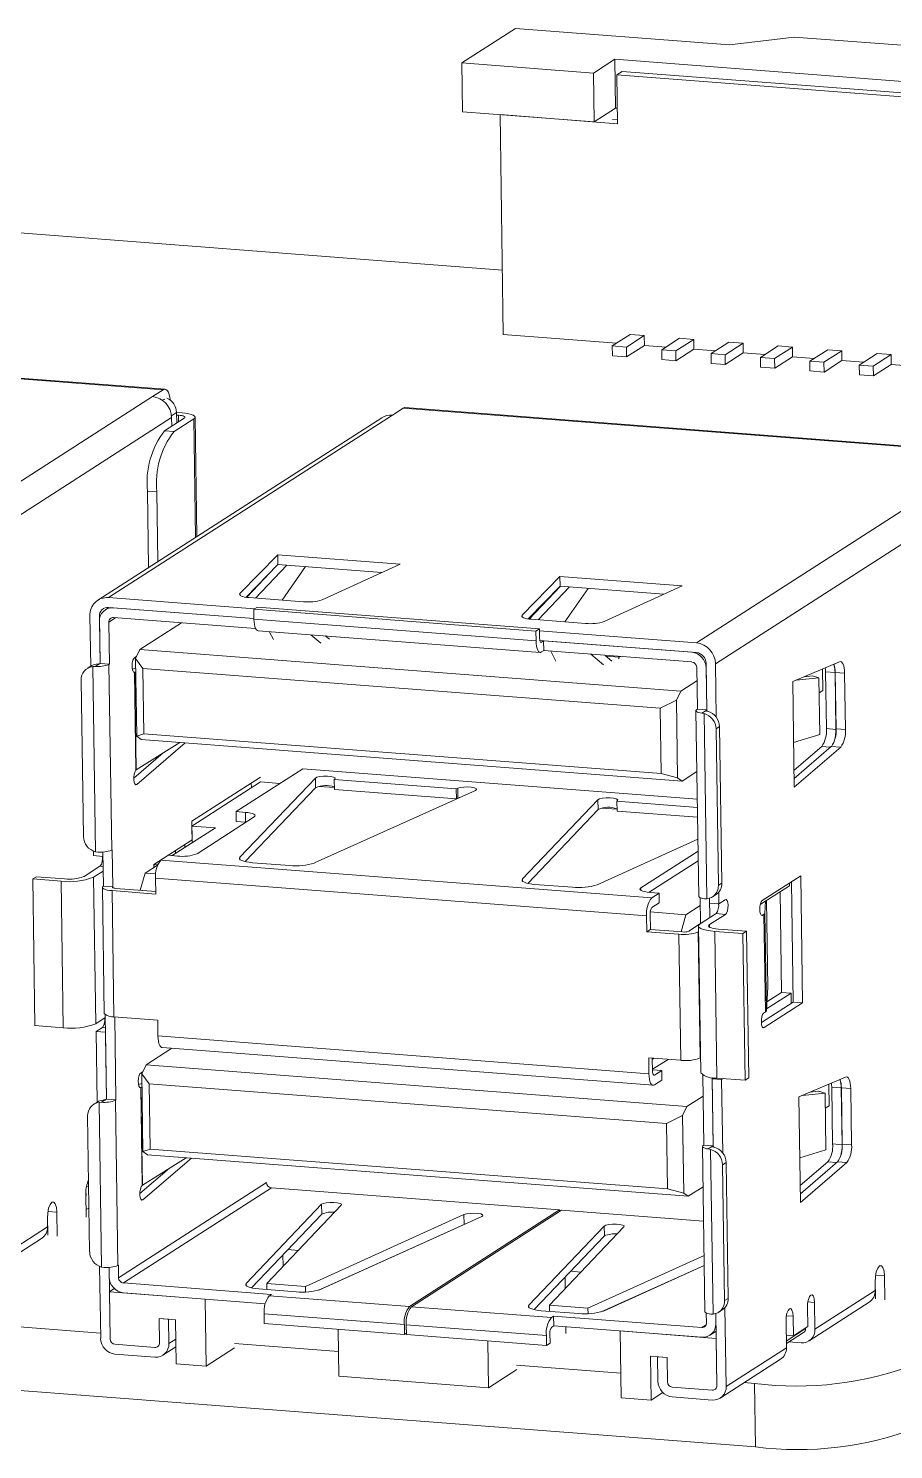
# Model space of a CAD drawing. Header units: millimetres. Extents: x -172 to 1209, y -709 to 1573.
# Drawn here: x 617.54 to 634.73, y 1176.95 to 1205.19 of the extents above; entities that cross this region are included whole.
import ezdxf

# ---------------------------------------------------------------- set-up
doc = ezdxf.new("R2010")
doc.units = ezdxf.units.MM

msp = doc.modelspace()

# ---------------------------------------------------------------- linework, layer by layer
at = {"color": 7, "linetype": 'Continuous', "lineweight": 15}
for p, q in [((626.152, 1204.5), (627.218, 1205.185)), ((627.218, 1205.185), (631.471, 1204.859)), ((631.471, 1204.859), (632.761, 1205.015)), ((632.761, 1205.015), (643.042, 1204.225)), ((628.769, 1204.299), (626.152, 1204.5)), ((626.167, 1203.529), (626.152, 1204.5)), ((628.769, 1204.299), (629.196, 1204.573)), ((629.196, 1204.573), (644.618, 1203.387)), ((629.196, 1204.573), (629.21, 1203.602)), ((628.784, 1203.328), (628.769, 1204.299)), ((629.237, 1204.263), (629.343, 1204.332)), ((629.237, 1204.263), (629.251, 1203.292)), ((643.724, 1203.149), (629.237, 1204.263)), ((643.831, 1203.218), (629.343, 1204.332)), ((629.21, 1203.602), (628.784, 1203.328)), ((629.247, 1203.599), (629.21, 1203.602)), ((628.784, 1203.328), (626.167, 1203.529)), ((629.251, 1203.292), (626.915, 1203.472)), ((626.915, 1203.472), (626.979, 1199.103)), ((629.25, 1203.369), (629.15, 1203.377)), ((614.502, 1201.341), (626.96, 1200.383)), ((626.979, 1199.103), (629.231, 1198.93)), ((629.5, 1199.103), (629.145, 1198.875)), ((629.78, 1199.081), (629.425, 1198.853)), ((629.5, 1199.103), (629.78, 1199.081)), ((629.78, 1199.081), (629.783, 1198.887)), ((620.219, 1198.006), (608.536, 1198.904)), ((620.256, 1198.016), (608.573, 1198.915)), ((629.145, 1198.875), (629.425, 1198.853)), ((629.148, 1198.68), (629.145, 1198.875)), ((629.425, 1198.853), (629.428, 1198.659)), ((629.428, 1198.659), (629.783, 1198.887)), ((629.783, 1198.887), (630.212, 1198.854)), ((630.481, 1199.028), (630.126, 1198.799)), ((630.126, 1198.799), (630.407, 1198.778)), ((630.129, 1198.605), (630.126, 1198.799)), ((630.762, 1199.006), (630.407, 1198.778)), ((630.409, 1198.583), (630.765, 1198.812)), ((630.481, 1199.028), (630.762, 1199.006)), ((630.762, 1199.006), (630.765, 1198.812)), ((630.765, 1198.812), (631.193, 1198.779)), ((631.463, 1198.952), (631.108, 1198.724)), ((631.743, 1198.931), (631.388, 1198.702)), ((631.463, 1198.952), (631.743, 1198.931)), ((631.743, 1198.931), (631.746, 1198.736)), ((632.444, 1198.877), (632.089, 1198.648)), ((632.725, 1198.855), (632.369, 1198.627)), ((632.444, 1198.877), (632.725, 1198.855)), ((632.725, 1198.855), (632.728, 1198.661)), ((633.426, 1198.801), (633.07, 1198.573)), ((633.426, 1198.801), (633.706, 1198.78)), ((629.148, 1198.68), (629.428, 1198.659)), ((630.129, 1198.605), (630.409, 1198.583)), ((630.407, 1198.778), (630.409, 1198.583)), ((631.108, 1198.724), (631.388, 1198.702)), ((631.11, 1198.529), (631.108, 1198.724)), ((631.11, 1198.529), (631.391, 1198.508)), ((631.388, 1198.702), (631.391, 1198.508)), ((631.391, 1198.508), (631.746, 1198.736)), ((631.746, 1198.736), (632.175, 1198.703)), ((632.092, 1198.454), (632.089, 1198.648)), ((632.089, 1198.648), (632.369, 1198.627)), ((632.369, 1198.627), (632.372, 1198.432)), ((632.372, 1198.432), (632.728, 1198.661)), ((632.728, 1198.661), (633.156, 1198.628)), ((633.07, 1198.573), (633.351, 1198.551)), ((633.073, 1198.379), (633.07, 1198.573)), ((633.706, 1198.78), (633.351, 1198.551)), ((633.351, 1198.551), (633.354, 1198.357)), ((633.354, 1198.357), (633.709, 1198.585)), ((633.706, 1198.78), (633.709, 1198.585)), ((633.709, 1198.585), (634.138, 1198.552)), ((634.407, 1198.726), (634.052, 1198.497)), ((634.687, 1198.704), (634.332, 1198.476)), ((634.335, 1198.282), (634.69, 1198.51)), ((634.407, 1198.726), (634.687, 1198.704)), ((634.687, 1198.704), (634.69, 1198.51)), ((634.69, 1198.51), (635.119, 1198.477)), ((632.092, 1198.454), (632.372, 1198.432)), ((633.073, 1198.379), (633.354, 1198.357)), ((634.055, 1198.303), (634.052, 1198.497)), ((634.052, 1198.497), (634.332, 1198.476)), ((634.055, 1198.303), (634.335, 1198.282)), ((634.332, 1198.476), (634.335, 1198.282)), ((620.006, 1197.869), (620.219, 1198.006)), ((620.006, 1197.869), (614.365, 1194.242)), ((620.201, 1197.798), (620.222, 1197.812)), ((620.386, 1197.452), (614.745, 1193.824)), ((624.563, 1197.45), (618.921, 1193.823)), ((624.773, 1197.502), (619.132, 1193.875)), ((620.639, 1197.44), (620.248, 1197.189)), ((620.389, 1197.279), (620.386, 1197.452)), ((620.826, 1197.426), (620.435, 1197.175)), ((620.594, 1197.546), (620.485, 1197.555)), ((620.485, 1197.552), (620.488, 1197.343)), ((620.485, 1197.503), (620.523, 1197.5)), ((620.887, 1195.087), (620.852, 1197.461)), ((624.986, 1197.639), (624.773, 1197.502)), ((636.67, 1196.741), (624.986, 1197.639)), ((636.706, 1196.752), (625.023, 1197.65)), ((620.435, 1197.175), (620.248, 1197.189)), ((636.456, 1196.604), (630.815, 1192.977)), ((620.094, 1195.975), (619.907, 1195.99)), ((619.907, 1195.99), (619.93, 1194.472)), ((620.094, 1195.975), (620.115, 1194.591)), ((636.836, 1196.187), (631.195, 1192.56)), ((621.745, 1193.956), (622.497, 1194.727)), ((622.497, 1194.727), (624.927, 1194.54)), ((622.5, 1194.533), (622.497, 1194.727)), ((621.866, 1193.883), (622.5, 1194.533)), ((622.452, 1194.484), (621.878, 1193.881)), ((622.674, 1194.519), (622.052, 1193.866)), ((622.5, 1194.533), (624.565, 1194.374)), ((622.582, 1193.825), (623.046, 1194.491)), ((624.927, 1194.54), (623.378, 1193.831)), ((627.353, 1193.525), (628.105, 1194.296)), ((628.105, 1194.296), (630.535, 1194.109)), ((628.105, 1194.296), (628.108, 1194.102)), ((627.473, 1193.452), (628.108, 1194.102)), ((628.116, 1194.101), (627.495, 1193.449)), ((628.291, 1194.088), (627.669, 1193.434)), ((628.108, 1194.102), (630.172, 1193.943)), ((628.199, 1193.394), (628.663, 1194.059)), ((630.535, 1194.109), (628.986, 1193.4)), ((622.033, 1193.652), (619.132, 1193.875)), ((623.007, 1193.793), (621.93, 1193.875)), ((618.764, 1193.515), (618.778, 1192.512)), ((618.964, 1192.569), (618.951, 1193.501)), ((619.141, 1193.68), (619.07, 1193.635)), ((619.135, 1193.681), (622.021, 1193.459)), ((622.021, 1193.459), (619.228, 1193.674)), ((619.231, 1193.48), (622.056, 1193.262)), ((622.09, 1193.688), (622.019, 1193.643)), ((622.019, 1193.643), (627.627, 1193.211)), ((622.019, 1193.643), (622.022, 1193.449)), ((627.63, 1193.017), (622.022, 1193.449)), ((627.698, 1193.257), (622.09, 1193.688)), ((628.615, 1193.361), (627.538, 1193.444)), ((618.952, 1193.404), (618.964, 1192.569)), ((619.139, 1193.39), (619.151, 1192.555)), ((620.585, 1193.375), (619.757, 1192.843)), ((622.105, 1193.218), (627.713, 1192.787)), ((622.327, 1193.201), (622.408, 1193.041)), ((623.355, 1192.969), (623.156, 1193.137)), ((627.627, 1193.211), (627.698, 1193.257)), ((627.63, 1193.017), (627.627, 1193.211)), ((627.701, 1193.063), (627.698, 1193.257)), ((630.815, 1192.977), (627.698, 1193.216)), ((623.521, 1193.047), (623.44, 1193.115)), ((627.705, 1193.022), (630.818, 1192.783)), ((627.78, 1193.016), (627.738, 1192.989)), ((630.724, 1192.79), (627.78, 1193.016)), ((627.783, 1192.822), (627.78, 1193.016)), ((619.656, 1192.687), (619.688, 1192.702)), ((619.757, 1192.843), (619.67, 1192.665)), ((619.817, 1192.468), (619.67, 1192.665)), ((619.67, 1192.665), (619.693, 1191.121)), ((630.506, 1192.017), (619.757, 1192.843)), ((627.74, 1192.795), (627.783, 1192.822)), ((627.783, 1192.822), (630.727, 1192.596)), ((627.923, 1192.811), (628.025, 1192.61)), ((628.973, 1192.537), (628.72, 1192.75)), ((629.138, 1192.615), (629.004, 1192.728)), ((629.283, 1192.707), (629.281, 1192.69)), ((629.315, 1192.704), (629.281, 1192.69)), ((631.008, 1192.574), (631.022, 1191.622)), ((632.731, 1192.205), (633.659, 1192.6)), ((618.778, 1192.512), (618.707, 1192.466)), ((618.818, 1192.505), (618.867, 1192.506)), ((618.818, 1192.505), (618.873, 1188.823)), ((618.954, 1192.562), (618.867, 1192.506)), ((618.964, 1192.569), (618.954, 1192.562)), ((618.964, 1192.569), (619.151, 1192.555)), ((619.141, 1192.548), (619.151, 1192.555)), ((619.141, 1192.548), (619.195, 1188.858)), ((619.673, 1192.471), (619.605, 1192.451)), ((619.655, 1192.392), (619.631, 1192.394)), ((619.635, 1192.392), (619.65, 1192.391)), ((619.678, 1190.446), (619.65, 1192.391)), ((619.651, 1192.391), (619.655, 1192.392)), ((619.674, 1192.398), (619.655, 1192.392)), ((619.655, 1192.392), (619.683, 1190.451)), ((619.817, 1192.468), (630.098, 1191.678)), ((619.817, 1192.468), (619.836, 1191.167)), ((630.835, 1191.656), (630.822, 1192.491)), ((631.021, 1191.642), (631.009, 1192.477)), ((631.195, 1192.56), (631.21, 1191.502)), ((632.955, 1192.3), (633.124, 1192.319)), ((633.124, 1192.319), (633.25, 1192.284)), ((633.332, 1192.03), (633.325, 1192.458)), ((633.571, 1192.385), (633.384, 1192.4)), ((633.401, 1191.272), (633.384, 1192.4)), ((633.588, 1191.257), (633.571, 1192.385)), ((633.762, 1192.373), (633.575, 1192.387)), ((633.591, 1191.269), (633.575, 1192.387)), ((633.762, 1192.373), (633.778, 1191.255)), ((618.589, 1192.235), (618.635, 1189.128)), ((630.419, 1191.838), (630.506, 1192.017)), ((630.826, 1192.223), (630.506, 1192.017)), ((632.762, 1190.107), (632.731, 1192.205)), ((632.797, 1192.233), (633.25, 1192.284)), ((633.25, 1192.284), (633.267, 1191.155)), ((633.332, 1192.03), (633.255, 1191.981)), ((630.098, 1191.678), (630.419, 1191.838)), ((630.442, 1190.295), (630.419, 1191.838)), ((630.098, 1191.678), (630.117, 1190.377)), ((630.808, 1191.628), (630.862, 1187.938)), ((630.835, 1191.656), (630.824, 1191.65)), ((630.835, 1191.656), (631.021, 1191.642)), ((630.924, 1191.579), (631.011, 1191.635)), ((630.924, 1191.579), (630.969, 1191.57)), ((631.023, 1187.889), (630.969, 1191.57)), ((631.011, 1191.635), (631.021, 1191.642)), ((619.836, 1191.167), (619.693, 1191.121)), ((630.117, 1190.377), (619.836, 1191.167)), ((631.278, 1191.311), (631.207, 1191.265)), ((631.253, 1188.158), (631.207, 1191.265)), ((631.324, 1188.204), (631.278, 1191.311)), ((633.588, 1191.257), (633.401, 1191.272)), ((633.591, 1191.269), (633.778, 1191.255)), ((619.683, 1190.451), (620.552, 1190.998)), ((619.693, 1191.121), (619.784, 1191.057)), ((620.658, 1190.989), (619.693, 1190.163)), ((619.784, 1191.057), (630.532, 1190.23)), ((633.267, 1191.155), (632.749, 1190.997)), ((632.757, 1190.447), (633.307, 1190.918)), ((632.76, 1190.28), (633.497, 1190.915)), ((633.684, 1190.901), (632.762, 1190.107)), ((633.497, 1190.915), (633.684, 1190.901)), ((620.219, 1190.788), (619.634, 1190.287)), ((619.683, 1190.451), (619.679, 1190.447)), ((621.667, 1189.622), (622.992, 1190.474)), ((622.992, 1190.474), (630.834, 1189.871)), ((630.117, 1190.377), (630.442, 1190.295)), ((630.826, 1190.419), (630.532, 1190.23)), ((620.79, 1189.432), (622.154, 1190.31)), ((622.156, 1190.213), (620.791, 1189.336)), ((623.243, 1190.29), (621.743, 1188.716)), ((623.245, 1190.095), (621.848, 1188.629)), ((621.971, 1190.094), (621.969, 1190.191)), ((622.54, 1190.183), (622.156, 1190.213)), ((623.229, 1188.602), (626.423, 1190.045)), ((623.243, 1190.29), (623.245, 1190.095)), ((623.621, 1190.1), (623.318, 1190.124)), ((623.619, 1190.259), (623.632, 1190.274)), ((626.043, 1190.073), (623.619, 1190.259)), ((623.619, 1190.259), (623.622, 1190.065)), ((626.046, 1189.879), (623.622, 1190.065)), ((626.072, 1190.086), (626.043, 1190.073)), ((626.043, 1190.073), (626.046, 1189.879)), ((626.075, 1189.892), (626.072, 1190.086)), ((630.532, 1190.23), (630.442, 1190.295)), ((626.075, 1189.892), (626.046, 1189.879)), ((626.109, 1189.903), (626.075, 1189.892)), ((628.86, 1189.858), (627.361, 1188.284)), ((628.86, 1189.858), (628.863, 1189.664)), ((629.236, 1189.827), (629.25, 1189.842)), ((630.836, 1189.704), (629.236, 1189.827)), ((629.236, 1189.827), (629.239, 1189.633)), ((620.891, 1188.787), (622.027, 1189.518)), ((621.854, 1189.608), (621.667, 1189.622)), ((621.669, 1189.428), (621.667, 1189.622)), ((621.856, 1189.413), (621.854, 1189.608)), ((628.863, 1189.664), (627.465, 1188.197)), ((629.238, 1189.668), (628.935, 1189.692)), ((630.839, 1189.51), (629.239, 1189.633)), ((620.4, 1188.748), (621.259, 1189.3)), ((620.795, 1189.063), (620.79, 1189.432)), ((621.259, 1189.3), (620.791, 1189.336)), ((620.791, 1189.336), (620.796, 1189.002)), ((621.856, 1189.413), (621.669, 1189.428)), ((621.864, 1189.413), (621.856, 1189.413)), ((620.035, 1188.575), (620.795, 1189.063)), ((620.65, 1188.909), (620.65, 1188.97)), ((628.847, 1188.17), (630.845, 1189.073)), ((618.833, 1188.836), (618.834, 1188.748)), ((618.834, 1188.748), (619.021, 1188.733)), ((618.873, 1188.823), (618.921, 1188.817)), ((619.021, 1188.733), (619.02, 1188.819)), ((619.02, 1188.819), (619.03, 1188.142)), ((619.195, 1188.858), (619.206, 1188.865)), ((619.206, 1188.865), (619.217, 1188.127)), ((620.171, 1188.66), (620.317, 1188.754)), ((629.929, 1187.91), (620.171, 1188.66)), ((620.205, 1188.683), (620.209, 1188.685)), ((620.317, 1188.754), (620.504, 1188.74)), ((620.466, 1188.79), (620.465, 1188.851)), ((630.849, 1188.838), (629.714, 1188.108)), ((630.852, 1188.644), (629.88, 1188.019)), ((618.647, 1188.333), (618.963, 1188.537)), ((618.834, 1188.319), (619.026, 1188.442)), ((619.859, 1188.4), (619.762, 1188.06)), ((619.859, 1188.4), (620.107, 1188.559)), ((620.071, 1188.383), (619.859, 1188.4)), ((620.035, 1188.561), (620.117, 1188.585)), ((620.036, 1188.514), (620.035, 1188.575)), ((621.991, 1188.608), (622.736, 1188.551)), ((632.125, 1187.855), (632.889, 1188.346)), ((632.889, 1188.346), (632.926, 1185.822)), ((617.628, 1188.284), (617.699, 1188.329)), ((618.189, 1188.241), (617.628, 1188.284)), ((617.628, 1188.284), (617.671, 1185.371)), ((618.26, 1188.286), (617.699, 1188.329)), ((618.189, 1188.241), (618.232, 1185.328)), ((618.877, 1185.406), (618.834, 1188.319)), ((619.01, 1188.116), (619.048, 1185.611)), ((619.03, 1188.142), (619.217, 1188.127)), ((619.241, 1185.547), (619.204, 1188.052)), ((620.073, 1187.985), (619.204, 1188.052)), ((619.275, 1188.097), (620.072, 1188.036)), ((620.073, 1187.985), (620.068, 1188.3)), ((620.068, 1188.3), (629.826, 1187.55)), ((627.608, 1188.177), (628.353, 1188.119)), ((631.253, 1188.158), (631.324, 1188.204)), ((632.666, 1188.151), (632.085, 1187.778)), ((632.665, 1188.202), (632.666, 1188.151)), ((632.739, 1185.836), (632.704, 1188.227)), ((629.888, 1188.018), (630.074, 1188.004)), ((630.074, 1188.004), (629.929, 1187.91)), ((630.077, 1187.81), (629.931, 1187.716)), ((630.077, 1187.81), (630.074, 1188.004)), ((630.898, 1187.396), (630.89, 1187.912)), ((630.979, 1187.89), (631.023, 1187.889)), ((631.077, 1187.9), (631.078, 1187.806)), ((631.083, 1187.515), (631.077, 1187.9)), ((631.265, 1187.792), (631.078, 1187.806)), ((631.135, 1187.928), (631.206, 1187.973)), ((631.262, 1188.023), (631.265, 1187.792)), ((631.265, 1187.792), (631.39, 1187.872)), ((632.192, 1187.846), (632.178, 1187.607)), ((632.235, 1186.131), (632.209, 1187.857)), ((632.51, 1186.029), (632.481, 1188.032)), ((629.826, 1187.55), (629.831, 1187.235)), ((629.897, 1187.596), (629.902, 1187.28)), ((630.608, 1187.573), (629.899, 1187.628)), ((630.511, 1187.233), (630.608, 1187.573)), ((630.892, 1187.757), (630.608, 1187.573)), ((631.207, 1187.595), (630.891, 1187.392)), ((631.394, 1187.581), (631.078, 1187.378)), ((631.394, 1187.581), (631.207, 1187.595)), ((632.109, 1187.562), (632.123, 1187.561)), ((632.159, 1187.582), (632.123, 1187.56)), ((632.123, 1187.56), (632.123, 1187.561)), ((632.188, 1185.641), (632.159, 1187.582)), ((632.207, 1185.665), (632.178, 1187.607)), ((629.902, 1187.28), (629.831, 1187.235)), ((629.831, 1187.235), (630.467, 1187.186)), ((630.538, 1187.231), (629.902, 1187.28)), ((630.881, 1187.385), (630.667, 1187.247)), ((630.86, 1187.237), (630.854, 1187.233)), ((630.891, 1184.728), (630.854, 1187.233)), ((630.858, 1187.349), (630.901, 1184.436)), ((631.741, 1187.199), (631.181, 1187.242)), ((631.224, 1184.329), (631.181, 1187.242)), ((631.812, 1187.244), (631.252, 1187.287)), ((631.812, 1187.244), (631.741, 1187.199)), ((631.856, 1184.332), (631.812, 1187.244)), ((630.467, 1187.186), (630.504, 1184.681)), ((631.741, 1187.199), (631.785, 1184.286)), ((632.207, 1185.665), (632.235, 1186.131)), ((632.107, 1185.43), (632.739, 1185.836)), ((632.926, 1185.822), (632.163, 1185.331)), ((632.209, 1185.701), (632.697, 1186.015)), ((632.217, 1185.841), (632.51, 1186.029)), ((632.697, 1186.015), (632.51, 1186.029)), ((632.697, 1186.015), (632.7, 1185.811)), ((632.926, 1185.822), (632.739, 1185.836)), ((619.069, 1185.53), (618.877, 1185.406)), ((619.068, 1185.585), (619.093, 1183.909)), ((619.241, 1185.547), (620.11, 1185.48)), ((619.255, 1185.546), (619.28, 1183.894)), ((632.152, 1185.618), (632.188, 1185.641)), ((632.152, 1185.617), (632.152, 1185.618)), ((618.232, 1185.328), (617.671, 1185.371)), ((618.886, 1185.253), (619.011, 1185.333)), ((618.886, 1185.253), (619.073, 1185.238)), ((618.907, 1183.852), (618.886, 1185.253)), ((619.093, 1183.909), (619.073, 1185.238)), ((620.115, 1185.164), (620.11, 1185.48)), ((629.873, 1184.414), (620.115, 1185.164)), ((620.391, 1184.919), (619.88, 1184.59)), ((620.199, 1184.934), (629.956, 1184.184)), ((630.504, 1184.681), (629.868, 1184.73)), ((629.868, 1184.73), (629.873, 1184.414)), ((629.94, 1184.724), (629.944, 1184.46)), ((629.94, 1184.696), (629.979, 1184.721)), ((629.943, 1184.502), (630.252, 1184.7)), ((630.891, 1184.728), (630.897, 1184.732)), ((619.778, 1184.435), (619.811, 1184.449)), ((619.88, 1184.59), (619.793, 1184.412)), ((619.939, 1184.216), (619.793, 1184.412)), ((619.793, 1184.412), (619.816, 1182.868)), ((630.628, 1183.764), (619.88, 1184.59)), ((629.943, 1184.493), (630.127, 1184.479)), ((629.981, 1184.385), (630.127, 1184.479)), ((630.13, 1184.285), (630.127, 1184.479)), ((630.963, 1182.996), (630.942, 1184.389)), ((619.796, 1184.219), (619.728, 1184.198)), ((619.777, 1184.139), (619.754, 1184.142)), ((619.757, 1184.139), (619.772, 1184.138)), ((619.801, 1182.194), (619.772, 1184.138)), ((619.773, 1184.138), (619.777, 1184.139)), ((619.797, 1184.145), (619.777, 1184.139)), ((619.777, 1184.139), (619.806, 1182.198)), ((619.939, 1184.216), (630.221, 1183.425)), ((619.939, 1184.216), (619.959, 1182.914)), ((629.984, 1184.191), (630.13, 1184.285)), ((631.15, 1182.982), (631.13, 1184.339)), ((631.166, 1184.334), (631.13, 1184.311)), ((631.317, 1184.297), (631.13, 1184.311)), ((631.13, 1184.311), (631.15, 1182.961)), ((631.224, 1184.329), (631.785, 1184.286)), ((631.352, 1184.319), (631.317, 1184.297)), ((631.317, 1184.297), (631.339, 1182.842)), ((631.785, 1184.286), (631.856, 1184.332)), ((632.854, 1183.952), (633.782, 1184.348)), ((633.454, 1183.778), (633.448, 1184.205)), ((633.694, 1184.132), (633.507, 1184.147)), ((633.523, 1183.019), (633.507, 1184.147)), ((633.71, 1183.004), (633.694, 1184.132)), ((633.884, 1184.12), (633.697, 1184.135)), ((633.714, 1183.016), (633.697, 1184.135)), ((633.884, 1184.12), (633.901, 1183.002)), ((618.906, 1183.851), (618.835, 1183.806)), ((618.995, 1183.846), (618.947, 1183.844)), ((618.947, 1183.844), (618.995, 1180.571)), ((619.082, 1183.902), (618.995, 1183.846)), ((619.093, 1183.909), (619.082, 1183.902)), ((619.28, 1183.894), (619.093, 1183.909)), ((619.28, 1183.894), (619.269, 1183.887)), ((619.269, 1183.887), (619.318, 1180.606)), ((630.949, 1183.97), (630.628, 1183.764)), ((632.885, 1181.855), (632.854, 1183.952)), ((632.92, 1183.98), (633.373, 1184.031)), ((633.077, 1184.047), (633.246, 1184.066)), ((633.246, 1184.066), (633.373, 1184.031)), ((633.373, 1184.031), (633.389, 1182.903)), ((618.717, 1183.575), (618.757, 1180.876)), ((630.221, 1183.425), (630.541, 1183.585)), ((630.541, 1183.585), (630.628, 1183.764)), ((630.564, 1182.042), (630.541, 1183.585)), ((633.454, 1183.778), (633.377, 1183.728)), ((630.221, 1183.425), (630.24, 1182.124)), ((630.952, 1182.989), (630.963, 1182.996)), ((630.963, 1182.996), (631.15, 1182.982)), ((631.052, 1182.919), (631.139, 1182.975)), ((631.139, 1182.975), (631.15, 1182.982)), ((633.71, 1183.004), (633.523, 1183.019)), ((633.714, 1183.016), (633.901, 1183.002)), ((619.806, 1182.198), (620.675, 1182.745)), ((620.781, 1182.737), (619.815, 1181.91)), ((619.959, 1182.914), (619.816, 1182.868)), ((619.816, 1182.868), (619.906, 1182.804)), ((619.906, 1182.804), (630.655, 1181.978)), ((630.24, 1182.124), (619.959, 1182.914)), ((630.936, 1182.967), (630.985, 1179.686)), ((631.097, 1182.91), (631.052, 1182.919)), ((631.146, 1179.636), (631.097, 1182.91)), ((633.389, 1182.903), (632.872, 1182.744)), ((620.341, 1182.535), (619.756, 1182.034)), ((631.406, 1182.65), (631.335, 1182.605)), ((631.375, 1179.906), (631.335, 1182.605)), ((631.446, 1179.951), (631.406, 1182.65)), ((632.88, 1182.195), (633.429, 1182.665)), ((632.882, 1182.028), (633.62, 1182.663)), ((633.807, 1182.648), (632.885, 1181.855)), ((633.62, 1182.663), (633.807, 1182.648)), ((619.332, 1180.36), (622.274, 1182.251)), ((622.369, 1182.147), (619.427, 1180.256)), ((619.806, 1182.198), (619.802, 1182.195)), ((628.098, 1181.707), (622.369, 1182.147)), ((630.24, 1182.124), (630.564, 1182.042)), ((630.948, 1182.166), (630.655, 1181.978)), ((618.69, 1181.561), (618.683, 1182.036)), ((618.684, 1182.084), (618.686, 1181.996)), ((618.686, 1181.996), (618.684, 1181.979)), ((630.655, 1181.978), (630.564, 1182.042)), ((617.919, 1181.591), (617.924, 1181.203)), ((618.104, 1181.664), (618.111, 1181.189)), ((621.869, 1180.245), (623.368, 1181.819)), ((621.974, 1180.157), (623.371, 1181.624)), ((623.758, 1181.802), (622.277, 1180.248)), ((623.044, 1180.189), (626.197, 1181.615)), ((626.549, 1181.574), (623.355, 1180.13)), ((623.371, 1181.624), (623.368, 1181.819)), ((625.114, 1179.788), (628.098, 1181.707)), ((628.135, 1181.704), (625.151, 1179.785)), ((626.2, 1181.421), (626.197, 1181.615)), ((628.098, 1181.68), (628.098, 1181.707)), ((630.958, 1181.487), (628.135, 1181.704)), ((616.723, 1180.6), (617.92, 1181.37)), ((617.92, 1181.37), (617.918, 1181.544)), ((617.919, 1181.452), (617.921, 1181.453)), ((623.309, 1180.114), (626.2, 1181.421)), ((626.2, 1181.421), (626.235, 1181.432)), ((627.486, 1179.813), (628.986, 1181.387)), ((629.375, 1181.371), (627.895, 1179.816)), ((628.988, 1181.192), (628.986, 1181.387)), ((616.605, 1180.369), (617.802, 1181.139)), ((627.591, 1179.726), (628.988, 1181.192)), ((622.6, 1180.815), (622.603, 1180.59)), ((622.7, 1180.92), (622.903, 1180.904)), ((624.745, 1180.763), (624.753, 1180.762)), ((628.661, 1179.757), (630.968, 1180.8)), ((584.324, 1180.663), (631.992, 1176.998)), ((618.977, 1179.156), (618.955, 1180.584)), ((618.995, 1180.571), (619.044, 1180.564)), ((619.164, 1179.141), (619.142, 1180.566)), ((619.142, 1180.566), (619.145, 1180.374)), ((619.318, 1180.606), (619.328, 1180.612)), ((619.332, 1180.36), (619.328, 1180.612)), ((628.318, 1180.488), (628.52, 1180.473)), ((628.926, 1179.682), (630.971, 1180.606)), ((630.971, 1180.602), (628.972, 1179.699)), ((619.15, 1180.083), (619.247, 1180.146)), ((619.427, 1180.256), (622.371, 1180.029)), ((622.277, 1180.248), (623.044, 1180.189)), ((622.279, 1180.125), (622.277, 1180.248)), ((623.045, 1180.077), (623.044, 1180.189)), ((628.211, 1180.149), (628.208, 1180.373)), ((630.362, 1180.331), (630.37, 1180.33)), ((634.37, 1180.105), (634.368, 1180.279)), ((634.369, 1180.327), (634.374, 1179.938)), ((634.369, 1180.187), (634.371, 1180.188)), ((634.554, 1180.399), (634.561, 1179.924)), ((619.15, 1180.083), (621.056, 1179.937)), ((619.15, 1180.083), (619.164, 1179.141)), ((619.43, 1180.062), (622.248, 1179.845)), ((621.076, 1178.606), (621.056, 1179.937)), ((622.862, 1180.08), (622.117, 1180.137)), ((622.371, 1180.029), (622.329, 1180.002)), ((622.329, 1180.002), (625.114, 1179.788)), ((631.375, 1179.906), (631.446, 1179.951)), ((633.055, 1179.105), (634.252, 1179.874)), ((633.165, 1179.869), (633.173, 1179.335)), ((633.173, 1179.335), (634.37, 1180.105)), ((622.226, 1179.642), (625.012, 1179.428)), ((622.226, 1179.642), (622.229, 1179.448)), ((625.151, 1179.785), (627.937, 1179.571)), ((628.479, 1179.648), (627.734, 1179.705)), ((627.895, 1179.816), (628.661, 1179.757)), ((627.896, 1179.693), (627.895, 1179.816)), ((627.937, 1179.571), (627.979, 1179.598)), ((627.979, 1179.598), (627.982, 1179.404)), ((627.979, 1179.598), (630.923, 1179.372)), ((628.663, 1179.645), (628.661, 1179.757)), ((631.013, 1179.659), (631.015, 1179.462)), ((631.101, 1179.637), (631.146, 1179.636)), ((631.199, 1179.648), (631.221, 1178.214)), ((631.202, 1179.447), (631.199, 1179.648)), ((631.257, 1179.675), (631.328, 1179.721)), ((631.384, 1179.77), (631.408, 1178.2)), ((632.739, 1179.595), (632.745, 1179.206)), ((633.029, 1179.389), (633.023, 1179.778)), ((618.975, 1179.259), (615.316, 1179.541)), ((620.138, 1179.551), (620.465, 1179.526)), ((620.138, 1179.551), (620.145, 1179.066)), ((620.138, 1179.551), (620.325, 1179.537)), ((620.325, 1179.537), (620.332, 1179.051)), ((620.478, 1178.652), (620.465, 1179.526)), ((622.229, 1179.448), (625.015, 1179.234)), ((623.698, 1179.335), (623.712, 1178.404)), ((625.015, 1179.234), (625.012, 1179.428)), ((625.049, 1179.425), (627.834, 1179.211)), ((625.049, 1179.425), (625.052, 1179.231)), ((627.94, 1179.377), (627.982, 1179.404)), ((627.982, 1179.404), (630.926, 1179.178)), ((628.224, 1179.254), (628.223, 1179.386)), ((629.3, 1179.303), (631.207, 1179.156)), ((629.3, 1179.303), (629.32, 1177.973)), ((632.605, 1178.97), (632.597, 1179.503)), ((632.745, 1179.206), (633.029, 1179.389)), ((632.986, 1179.362), (632.986, 1179.35)), ((619.258, 1179.037), (620.053, 1178.976)), ((623.704, 1178.896), (621.636, 1179.055)), ((625.052, 1179.258), (625.015, 1179.234)), ((625.052, 1179.231), (627.837, 1179.017)), ((626.684, 1178.175), (626.67, 1179.107)), ((627.837, 1179.017), (627.834, 1179.211)), ((627.908, 1179.063), (627.837, 1179.017)), ((627.908, 1179.063), (627.905, 1179.257)), ((631.084, 1179.217), (631.205, 1179.294)), ((631.221, 1178.214), (631.207, 1179.156)), ((632.745, 1179.206), (632.601, 1179.217)), ((632.604, 1179.052), (632.947, 1179.273)), ((632.654, 1179.084), (632.897, 1179.066)), ((620.056, 1178.782), (619.261, 1178.843)), ((620.214, 1178.821), (620.473, 1178.987)), ((621.637, 1178.967), (621.076, 1178.606)), ((629.905, 1178.8), (630.232, 1178.775)), ((629.905, 1178.8), (629.918, 1177.927)), ((630.052, 1178.304), (630.045, 1178.79)), ((630.045, 1178.79), (630.232, 1178.775)), ((630.239, 1178.29), (630.232, 1178.775)), ((631.289, 1177.969), (632.487, 1178.739)), ((631.408, 1178.2), (632.605, 1178.97)), ((620.478, 1178.652), (621.076, 1178.606)), ((627.245, 1178.536), (626.684, 1178.175)), ((629.312, 1178.465), (627.244, 1178.624)), ((626.684, 1178.175), (623.712, 1178.404)), ((630.334, 1178.186), (631.129, 1178.125)), ((631.973, 1178.26), (631.766, 1178.276)), ((631.973, 1178.26), (631.992, 1176.998)), ((629.32, 1177.973), (629.918, 1177.927)), ((630.152, 1178.077), (629.918, 1177.927)), ((630.337, 1177.991), (631.132, 1177.93))]:
    msp.add_line(p, q, dxfattribs=at)
at = {"color": 8, "linetype": 'Continuous', "lineweight": 15}
for p, q in [((620.384, 1197.487), (620.485, 1197.552)), ((620.523, 1197.5), (620.525, 1197.367)), ((620.826, 1197.426), (620.861, 1195.07)), ((621.746, 1193.923), (621.745, 1193.956)), ((618.951, 1193.501), (618.972, 1193.515)), ((619.274, 1193.476), (619.139, 1193.39)), ((627.353, 1193.492), (627.353, 1193.525)), ((627.738, 1192.989), (627.72, 1192.99)), ((629.281, 1192.69), (629.026, 1192.71)), ((619.651, 1192.391), (619.634, 1192.392)), ((631.011, 1191.627), (631.011, 1191.635)), ((633.484, 1190.904), (633.307, 1190.918)), ((619.659, 1190.166), (619.693, 1190.163)), ((621.743, 1188.716), (621.744, 1188.672)), ((619.024, 1188.532), (618.963, 1188.537)), ((619.217, 1188.127), (619.217, 1188.11)), ((627.361, 1188.284), (627.361, 1188.24)), ((629.714, 1188.108), (629.714, 1188.057)), ((631.078, 1187.378), (631.079, 1187.326)), ((619.072, 1185.328), (619.011, 1185.333)), ((632.136, 1185.333), (632.163, 1185.331)), ((629.963, 1184.387), (629.981, 1184.385)), ((619.773, 1184.138), (619.757, 1184.14)), ((631.139, 1182.966), (631.139, 1182.975)), ((633.607, 1182.652), (633.429, 1182.665)), ((618.738, 1182.166), (618.694, 1182.17)), ((618.684, 1181.995), (618.686, 1181.996)), ((619.781, 1181.913), (619.815, 1181.91)), ((618.104, 1181.664), (617.928, 1181.678)), ((617.918, 1181.503), (617.92, 1181.504)), ((621.869, 1180.245), (621.87, 1180.201)), ((634.368, 1180.238), (634.37, 1180.239)), ((634.554, 1180.399), (634.378, 1180.413)), ((633.165, 1179.869), (633.031, 1179.879)), ((627.486, 1179.813), (627.487, 1179.769)), ((632.739, 1179.595), (632.605, 1179.605)), ((630.923, 1179.372), (631.01, 1179.427)), ((632.603, 1179.103), (632.986, 1179.35)), ((620.471, 1179.141), (620.332, 1179.051))]:
    msp.add_line(p, q, dxfattribs=at)
at = {"color": 7, "linetype": 'Continuous', "lineweight": 15, "flags": 128}
for points in [[(620.362, 1197.799), (620.354, 1197.851), (620.34, 1197.909), (620.322, 1197.957), (620.299, 1197.991), (620.274, 1198.011), (620.247, 1198.016), (620.219, 1198.006)], [(620.523, 1197.5), (620.558, 1197.497), (620.589, 1197.491), (620.615, 1197.485), (620.634, 1197.477), (620.647, 1197.468), (620.652, 1197.459), (620.649, 1197.45), (620.639, 1197.44)], [(620.594, 1197.546), (620.664, 1197.539), (620.726, 1197.528), (620.778, 1197.515), (620.817, 1197.499), (620.842, 1197.482), (620.852, 1197.463), (620.846, 1197.444), (620.826, 1197.426)], [(624.986, 1197.639), (625.014, 1197.65), (625.023, 1197.65)], [(621.93, 1193.875), (621.882, 1193.88), (621.838, 1193.887), (621.801, 1193.896), (621.772, 1193.907), (621.751, 1193.918), (621.739, 1193.931), (621.737, 1193.944), (621.745, 1193.956)], [(622.022, 1193.449), (622.024, 1193.393), (622.031, 1193.342), (622.042, 1193.298), (622.056, 1193.263), (622.073, 1193.237), (622.091, 1193.222), (622.105, 1193.218)], [(627.538, 1193.444), (627.49, 1193.449), (627.446, 1193.456), (627.409, 1193.465), (627.38, 1193.476), (627.359, 1193.487), (627.347, 1193.5), (627.345, 1193.512), (627.353, 1193.525)], [(627.74, 1192.795), (627.72, 1192.787), (627.699, 1192.791), (627.681, 1192.806), (627.664, 1192.831), (627.65, 1192.867), (627.639, 1192.911), (627.632, 1192.962), (627.63, 1193.017)], [(627.738, 1192.989), (627.731, 1192.986), (627.724, 1192.987), (627.718, 1192.992), (627.712, 1193.001), (627.707, 1193.013), (627.704, 1193.028), (627.702, 1193.045), (627.701, 1193.063)], [(619.65, 1192.391), (619.63, 1192.396), (619.613, 1192.422), (619.603, 1192.465), (619.6, 1192.52), (619.605, 1192.577), (619.618, 1192.629), (619.635, 1192.668), (619.656, 1192.687)], [(633.659, 1192.6), (633.679, 1192.604), (633.698, 1192.597), (633.715, 1192.579), (633.73, 1192.553), (633.743, 1192.517), (633.753, 1192.474), (633.759, 1192.426), (633.762, 1192.373)], [(633.384, 1192.4), (633.382, 1192.452), (633.378, 1192.481)], [(630.924, 1191.579), (630.89, 1191.585), (630.861, 1191.592), (630.837, 1191.6), (630.82, 1191.609), (630.81, 1191.619), (630.808, 1191.629), (630.812, 1191.64), (630.824, 1191.65)], [(619.693, 1190.163), (619.673, 1190.157), (619.654, 1190.172), (619.641, 1190.207), (619.634, 1190.257), (619.635, 1190.315), (619.644, 1190.37), (619.659, 1190.417), (619.678, 1190.446)], [(623.632, 1190.274), (623.635, 1190.292), (623.607, 1190.309), (623.554, 1190.322), (623.482, 1190.329), (623.404, 1190.328), (623.331, 1190.321), (623.275, 1190.307), (623.243, 1190.29)], [(626.423, 1190.045), (626.446, 1190.063), (626.439, 1190.082), (626.403, 1190.098), (626.343, 1190.109), (626.269, 1190.113), (626.191, 1190.111), (626.122, 1190.101), (626.072, 1190.086)], [(629.25, 1189.842), (629.252, 1189.86), (629.224, 1189.878), (629.171, 1189.89), (629.1, 1189.897), (629.022, 1189.897), (628.949, 1189.889), (628.892, 1189.875), (628.86, 1189.858)], [(622.027, 1189.518), (622.043, 1189.531), (622.047, 1189.545), (622.039, 1189.559), (622.021, 1189.572), (621.991, 1189.584), (621.953, 1189.594), (621.906, 1189.602), (621.854, 1189.608)], [(621.743, 1188.716), (621.733, 1188.699), (621.736, 1188.682), (621.752, 1188.665), (621.78, 1188.65), (621.819, 1188.636), (621.869, 1188.624), (621.926, 1188.615), (621.991, 1188.608)], [(619.204, 1188.052), (619.151, 1188.057), (619.105, 1188.065), (619.066, 1188.075), (619.037, 1188.087), (619.018, 1188.1), (619.011, 1188.114), (619.015, 1188.128), (619.03, 1188.142)], [(619.275, 1188.097), (619.257, 1188.099), (619.242, 1188.102), (619.229, 1188.105), (619.219, 1188.109), (619.213, 1188.113), (619.21, 1188.118), (619.212, 1188.123), (619.217, 1188.127)], [(627.361, 1188.284), (627.351, 1188.267), (627.354, 1188.25), (627.369, 1188.233), (627.397, 1188.218), (627.437, 1188.204), (627.486, 1188.192), (627.544, 1188.183), (627.608, 1188.177)], [(629.714, 1188.108), (629.698, 1188.094), (629.694, 1188.08), (629.702, 1188.067), (629.72, 1188.053), (629.75, 1188.042), (629.788, 1188.032), (629.835, 1188.024), (629.888, 1188.018)], [(630.979, 1187.89), (630.945, 1187.895), (630.915, 1187.903), (630.892, 1187.911), (630.875, 1187.92), (630.865, 1187.93), (630.862, 1187.938)], [(631.39, 1187.872), (631.41, 1187.874), (631.428, 1187.854), (631.44, 1187.814), (631.445, 1187.761), (631.442, 1187.702), (631.431, 1187.648), (631.414, 1187.605), (631.394, 1187.581)], [(632.123, 1187.561), (632.104, 1187.565), (632.088, 1187.59), (632.077, 1187.631), (632.074, 1187.684), (632.078, 1187.74), (632.089, 1187.792), (632.106, 1187.832), (632.125, 1187.855)], [(631.181, 1187.242), (631.093, 1187.251), (631.015, 1187.264), (630.951, 1187.281), (630.902, 1187.301), (630.871, 1187.322), (630.858, 1187.345), (630.865, 1187.369), (630.891, 1187.392)], [(631.252, 1187.287), (631.199, 1187.293), (631.152, 1187.301), (631.114, 1187.311), (631.085, 1187.323), (631.066, 1187.336), (631.058, 1187.35), (631.062, 1187.364), (631.078, 1187.378)], [(632.163, 1185.331), (632.143, 1185.328), (632.125, 1185.347), (632.113, 1185.383), (632.107, 1185.433), (632.109, 1185.489), (632.118, 1185.543), (632.133, 1185.588), (632.152, 1185.617)], [(620.199, 1184.934), (620.185, 1184.937), (620.166, 1184.953), (620.149, 1184.978), (620.135, 1185.014), (620.125, 1185.058), (620.118, 1185.109), (620.115, 1185.164)], [(619.772, 1184.138), (619.752, 1184.143), (619.736, 1184.169), (619.726, 1184.212), (619.723, 1184.267), (619.728, 1184.324), (619.74, 1184.376), (619.758, 1184.415), (619.778, 1184.435)], [(629.984, 1184.191), (629.963, 1184.184), (629.943, 1184.187), (629.924, 1184.202), (629.907, 1184.228), (629.893, 1184.264), (629.883, 1184.308), (629.876, 1184.359), (629.873, 1184.414)], [(629.981, 1184.385), (629.974, 1184.383), (629.967, 1184.384), (629.961, 1184.389), (629.955, 1184.398), (629.951, 1184.41), (629.947, 1184.424), (629.945, 1184.441), (629.944, 1184.46)], [(633.507, 1184.147), (633.504, 1184.2), (633.501, 1184.228)], [(633.782, 1184.348), (633.801, 1184.351), (633.82, 1184.344), (633.837, 1184.327), (633.853, 1184.3), (633.866, 1184.265), (633.875, 1184.222), (633.881, 1184.173), (633.884, 1184.12)], [(630.952, 1182.989), (630.941, 1182.979), (630.936, 1182.969), (630.939, 1182.959), (630.949, 1182.949), (630.966, 1182.94), (630.989, 1182.932), (631.018, 1182.925), (631.052, 1182.919)], [(619.815, 1181.91), (619.795, 1181.904), (619.777, 1181.919), (619.763, 1181.955), (619.756, 1182.005), (619.758, 1182.062), (619.766, 1182.118), (619.781, 1182.164), (619.801, 1182.194)], [(617.918, 1181.544), (617.923, 1181.646), (617.942, 1181.742), (617.972, 1181.817), (618.007, 1181.859), (618.043, 1181.862), (618.074, 1181.827), (618.096, 1181.757), (618.104, 1181.664)], [(623.368, 1181.819), (623.4, 1181.836), (623.457, 1181.85), (623.53, 1181.857), (623.608, 1181.858), (623.679, 1181.851), (623.733, 1181.838), (623.76, 1181.821), (623.758, 1181.802)], [(618.744, 1181.745), (618.703, 1181.726), (618.688, 1181.721)], [(626.197, 1181.615), (626.247, 1181.63), (626.317, 1181.64), (626.394, 1181.642), (626.469, 1181.638), (626.529, 1181.627), (626.565, 1181.611), (626.572, 1181.592), (626.549, 1181.574)], [(628.986, 1181.387), (629.018, 1181.404), (629.074, 1181.418), (629.147, 1181.425), (629.225, 1181.426), (629.297, 1181.419), (629.35, 1181.406), (629.378, 1181.389), (629.375, 1181.371)], [(634.368, 1180.279), (634.373, 1180.381), (634.392, 1180.477), (634.422, 1180.552), (634.457, 1180.594), (634.493, 1180.598), (634.524, 1180.562), (634.546, 1180.492), (634.554, 1180.399)], [(622.117, 1180.137), (622.052, 1180.144), (621.994, 1180.153), (621.945, 1180.165), (621.906, 1180.179), (621.878, 1180.194), (621.862, 1180.21), (621.859, 1180.228), (621.869, 1180.245)], [(633.023, 1179.778), (633.027, 1179.855), (633.042, 1179.928), (633.064, 1179.985), (633.091, 1180.017), (633.119, 1180.02), (633.142, 1179.993), (633.159, 1179.94), (633.165, 1179.869)], [(627.734, 1179.705), (627.669, 1179.712), (627.612, 1179.721), (627.562, 1179.733), (627.523, 1179.747), (627.495, 1179.762), (627.479, 1179.779), (627.476, 1179.796), (627.486, 1179.813)], [(631.101, 1179.637), (631.067, 1179.643), (631.038, 1179.65), (631.014, 1179.658), (630.998, 1179.667), (630.988, 1179.677), (630.985, 1179.686)], [(632.597, 1179.503), (632.601, 1179.581), (632.616, 1179.654), (632.638, 1179.711), (632.665, 1179.743), (632.692, 1179.746), (632.716, 1179.719), (632.732, 1179.666), (632.739, 1179.595)]]:
    msp.add_lwpolyline(points, dxfattribs=at)
at = {"color": 7, "linetype": 'Continuous', "lineweight": 15}
for centre, radius, start, end in [((619.961, 1197.446), 0.425, 0.7418, 83.8781), ((620.238, 1197.79), 0.0272, 61.3638, 125.9134), ((620.16, 1197.545), 0.324, 1.1694, 65.7502), ((624.743, 1197.17), 0.334, 84.9069, 122.7872), ((621.544, 1196.173), 1.647, 141.8977, 186.3741), ((621.731, 1196.158), 1.647, 141.8966, 186.3739), ((619.106, 1193.533), 0.343, 85.7123, 182.9421), ((623.103, 1194.683), 0.895, 263.873, 287.8984), ((619.122, 1193.51), 0.172, 85.7559, 182.921), ((619.209, 1193.417), 0.257, 85.7395, 182.9348), ((619.225, 1193.394), 0.0858, 85.7484, 182.9208), ((628.711, 1194.252), 0.895, 263.8769, 287.8945), ((630.77, 1192.554), 0.425, 0.7431, 83.878), ((630.69, 1192.473), 0.319, 0.7581, 83.8467), ((630.716, 1192.49), 0.106, 0.7659, 83.8371), ((630.795, 1192.571), 0.213, 0.7679, 83.8377), ((618.847, 1192.248), 0.258, 96.3437, 182.803), ((618.914, 1192.299), 0.253, 95.6197, 122.5559), ((618.916, 1193.106), 0.602, 265.3276, 291.9318), ((633.068, 1192.392), 0.503, 359.2029, 18.4884), ((633.071, 1192.394), 0.504, 359.2007, 18.3822), ((630.884, 1191.259), 0.322, 1.0611, 74.8124), ((630.955, 1191.305), 0.322, 1.0552, 74.8165), ((632.871, 1191.223), 0.532, 324.9837, 5.231), ((633.061, 1191.221), 0.533, 325.0503, 5.2019), ((632.785, 1191.242), 0.803, 344.9314, 1.0636), ((633.247, 1191.206), 0.533, 325.0547, 5.1933), ((623.451, 1189.654), 0.487, 69.6126, 114.9795), ((629.068, 1189.222), 0.487, 69.6117, 114.9784), ((618.957, 1189.134), 0.322, 181.0595, 254.814), ((618.97, 1189.417), 0.602, 265.3276, 291.9318), ((618.738, 1188.699), 0.278, 324.1408, 7.2027), ((620.56, 1188.355), 0.494, 141.9032, 186.3727), ((620.603, 1189.534), 0.801, 262.8312, 291.0098), ((618.36, 1189.081), 0.801, 262.8312, 291.0098), ((622.863, 1189.743), 1.199, 263.91, 287.7768), ((618.355, 1189.564), 1.334, 262.8295, 291.0115), ((628.481, 1189.311), 1.199, 263.9098, 287.777), ((630.995, 1188.146), 0.258, 276.3452, 2.8014), ((631.058, 1188.194), 0.266, 303.6812, 2.109), ((630.317, 1187.605), 0.494, 141.9, 186.374), ((630.982, 1187.758), 0.278, 324.1408, 7.2027), ((630.061, 1187.614), 0.165, 141.9118, 186.3521), ((632.143, 1187.615), 0.0358, 295.6146, 347.7837), ((630.566, 1187.98), 0.801, 262.8312, 291.0098), ((630.571, 1187.496), 0.267, 262.8211, 291.0199), ((618.787, 1185.494), 0.276, 324.1241, 6.2827), ((619.211, 1185.779), 0.234, 225.9168, 277.4208), ((632.172, 1185.673), 0.0358, 295.6146, 347.7837), ((618.399, 1186.652), 1.334, 262.8295, 291.0115), ((630.604, 1185.475), 0.801, 262.8312, 291.0098), ((631.173, 1184.716), 0.391, 225.9126, 277.4236), ((633.19, 1184.139), 0.503, 359.2029, 18.4884), ((633.193, 1184.142), 0.504, 359.2007, 18.3822), ((618.975, 1183.588), 0.258, 96.3069, 182.8151), ((619.042, 1183.64), 0.251, 95.4649, 122.6037), ((619.044, 1184.446), 0.602, 265.3276, 291.9318), ((632.994, 1182.97), 0.532, 324.9829, 5.222), ((633.183, 1182.968), 0.533, 325.0503, 5.2019), ((632.904, 1182.99), 0.807, 344.9863, 1.0204), ((633.37, 1182.954), 0.533, 325.0547, 5.1933), ((631.013, 1182.599), 0.322, 1.05, 74.8441), ((631.084, 1182.645), 0.322, 1.0442, 74.8482), ((619.283, 1182.06), 0.6, 155.6855, 182.2147), ((622.38, 1182.253), 0.106, 180.7643, 263.8433), ((623.569, 1181.173), 0.493, 83.5313, 113.7124), ((617.655, 1181.36), 0.265, 303.616, 2.1477), ((629.187, 1180.741), 0.493, 83.5348, 113.7089), ((619.08, 1180.882), 0.322, 181.0595, 254.814), ((619.093, 1181.164), 0.602, 265.3276, 291.9318), ((619.464, 1180.379), 0.319, 180.7646, 263.8402), ((619.439, 1180.361), 0.106, 180.7643, 263.8433), ((622.717, 1179.697), 0.494, 141.8847, 186.3791), ((622.989, 1181.272), 1.199, 263.91, 287.7768), ((631.117, 1179.893), 0.258, 276.3452, 2.8014), ((631.181, 1179.942), 0.266, 303.6714, 2.1189), ((634.105, 1180.095), 0.265, 303.6226, 2.1376), ((625.502, 1179.483), 0.494, 141.879, 186.3848), ((625.54, 1179.48), 0.494, 141.8774, 186.3864), ((628.606, 1180.84), 1.199, 263.9098, 287.777), ((628.325, 1179.266), 0.494, 141.8809, 186.3829), ((628.069, 1179.275), 0.164, 141.8218, 186.4172), ((630.93, 1179.457), 0.0858, 265.7574, 2.9155), ((630.945, 1179.434), 0.257, 265.7609, 2.9134), ((632.916, 1179.322), 0.257, 265.7119, 2.9375), ((632.898, 1179.346), 0.0882, 303.5567, 2.1744), ((619.295, 1179.16), 0.319, 180.748, 263.8775), ((619.27, 1179.143), 0.106, 180.6882, 263.9733), ((620.06, 1179.061), 0.0856, 265.6036, 3.0061), ((620.075, 1179.038), 0.257, 265.712, 2.9374), ((632.34, 1178.96), 0.265, 303.6187, 2.1389), ((632.806, 1184.879), 6.672, 262.8303, 291.0107), ((630.371, 1178.308), 0.319, 180.7449, 263.8806), ((630.345, 1178.291), 0.106, 180.7031, 263.9668), ((631.135, 1178.21), 0.0856, 265.6141, 2.9919), ((631.151, 1178.187), 0.257, 265.7097, 2.9397), ((632.825, 1183.617), 6.672, 262.8303, 291.0107)]:
    msp.add_arc(centre, radius, start, end, dxfattribs=at)
for points, knots in [([(623.656, 1193.099), (623.656, 1193.098), (623.655, 1193.096), (623.654, 1193.094), (623.653, 1193.093)], [0, 0, 0, 0, 0.324802, 1, 1, 1, 1]), ([(629.281, 1192.69), (629.278, 1192.682), (629.276, 1192.672), (629.271, 1192.662), (629.271, 1192.661)], [0, 0, 0, 0, 0.858473, 1, 1, 1, 1]), ([(618.954, 1192.562), (618.951, 1192.561), (618.946, 1192.558), (618.933, 1192.555), (618.917, 1192.553), (618.902, 1192.552), (618.893, 1192.551), (618.889, 1192.55)], [0, 0, 0, 0, 0.214112, 0.428097, 0.641934, 0.854565, 1, 1, 1, 1]), ([(619.65, 1192.391), (619.65, 1192.391), (619.65, 1192.391), (619.65, 1192.391), (619.651, 1192.391), (619.651, 1192.391)], [0, 0, 0, 0, 0.495431, 0.74738, 1, 1, 1, 1]), ([(631.04, 1191.616), (631.035, 1191.617), (631.025, 1191.62), (631.014, 1191.624), (631.008, 1191.628), (631.007, 1191.632), (631.01, 1191.634), (631.011, 1191.635)], [0, 0, 0, 0, 0.213713, 0.427725, 0.64016, 0.853158, 1, 1, 1, 1]), ([(619.679, 1190.447), (619.679, 1190.447), (619.679, 1190.447), (619.679, 1190.447), (619.678, 1190.446), (619.678, 1190.446)], [0, 0, 0, 0, 0.4940233, 0.7443122, 1, 1, 1, 1]), ([(619.772, 1184.138), (619.772, 1184.138), (619.772, 1184.138), (619.773, 1184.138), (619.773, 1184.138), (619.773, 1184.138)], [0, 0, 0, 0, 0.4955693, 0.7561883, 1, 1, 1, 1]), ([(619.082, 1183.902), (619.08, 1183.9), (619.075, 1183.898), (619.061, 1183.895), (619.045, 1183.893), (619.03, 1183.891), (619.021, 1183.89), (619.018, 1183.89)], [0, 0, 0, 0, 0.214088, 0.428028, 0.641836, 0.854585, 1, 1, 1, 1]), ([(631.168, 1182.956), (631.163, 1182.957), (631.153, 1182.96), (631.142, 1182.964), (631.136, 1182.968), (631.135, 1182.972), (631.138, 1182.974), (631.139, 1182.975)], [0, 0, 0, 0, 0.213879, 0.427846, 0.640235, 0.853189, 1, 1, 1, 1]), ([(619.802, 1182.195), (619.802, 1182.195), (619.801, 1182.194), (619.801, 1182.194), (619.801, 1182.194), (619.801, 1182.194)], [0, 0, 0, 0, 0.4940233, 0.7443122, 1, 1, 1, 1])]:
    msp.add_open_spline(points, degree=3, knots=knots, dxfattribs=at)

doc.saveas('drawing.dxf')
